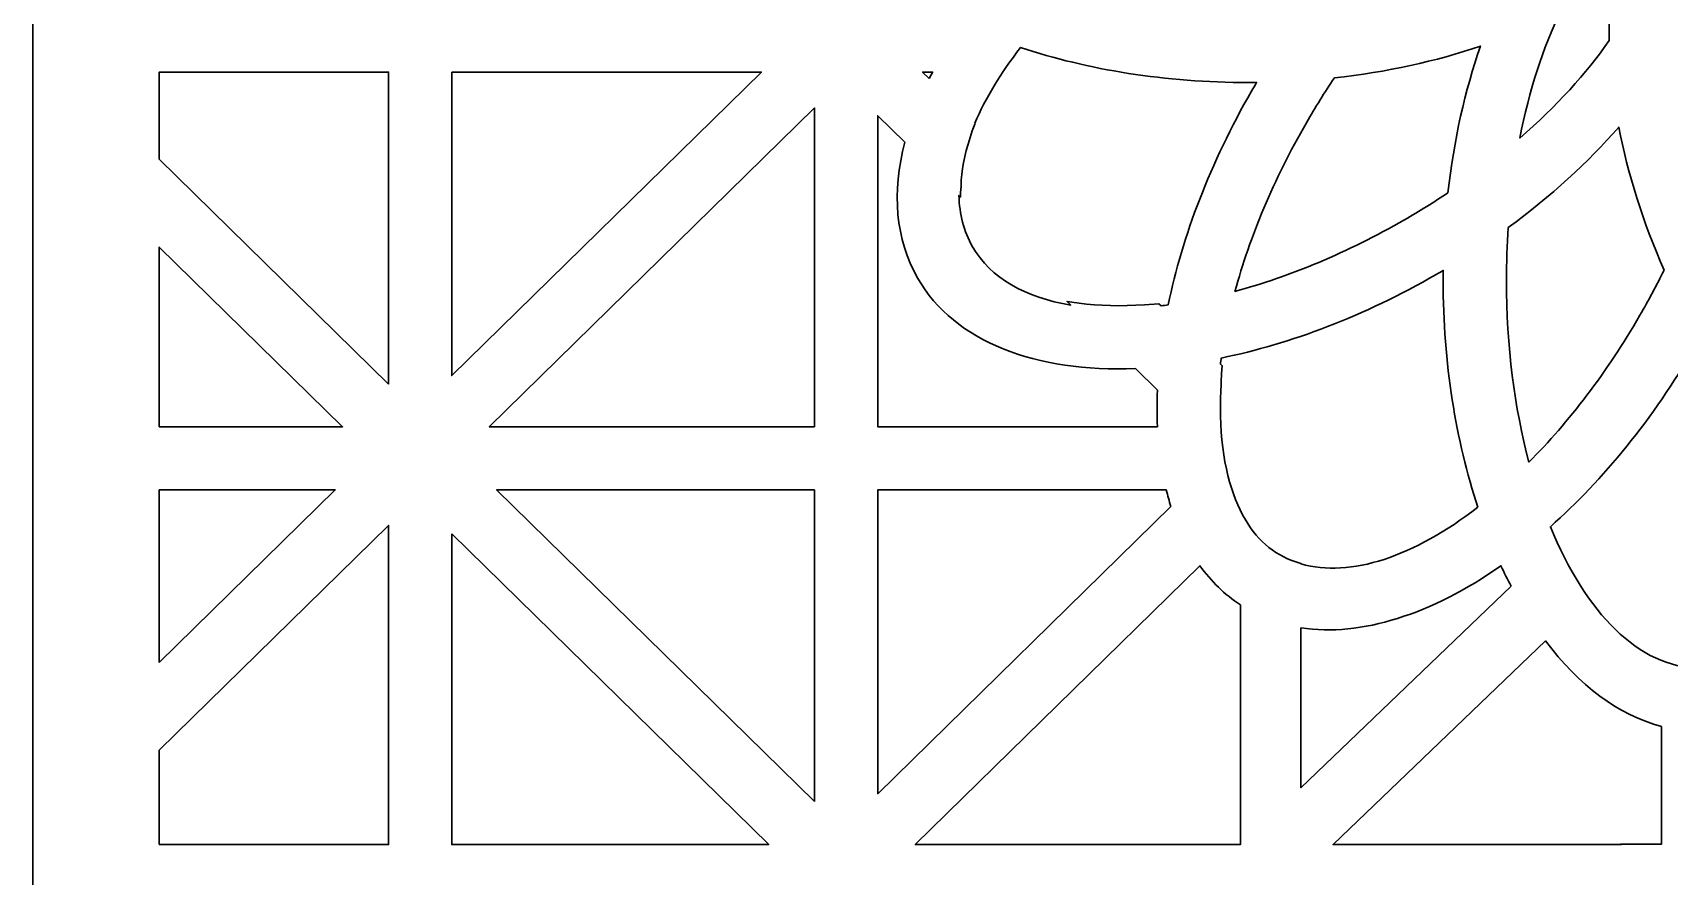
# Model space of a CAD drawing. Header units: centimetres. Extents: x -27 to -22.3, y -9 to 9.
# Drawn here: x -26.999 to -24.695, y -2.951 to -1.763 of the extents above; entities that cross this region are included whole.
import ezdxf

# ---------------------------------------------------------------- set-up
doc = ezdxf.new("R2010")
doc.units = ezdxf.units.CM
doc.header["$MEASUREMENT"] = 0
doc.layers.add('layer 1', color=7, linetype='Continuous')

msp = doc.modelspace()

# ---------------------------------------------------------------- linework, layer by layer
at = {"layer": 'layer 1', "color": 250, "lineweight": 30}
for points, knots in [([(-22.33552, 9.00076), (-22.33552, 9.00076), (-22.33552, 8.81208), (-22.33552, 8.81208), (-22.33552, 8.81208), (-22.33552, 8.81208), (-22.33552, 8.68847), (-22.33552, 8.68847), (-22.33552, 8.68847), (-22.33552, 8.68847), (-22.33552, 7.78426), (-22.33552, 7.78426), (-22.33552, 7.78426), (-22.33552, 7.78426), (-22.33552, 7.66065), (-22.33552, 7.66065), (-22.33552, 7.66065), (-22.33552, 7.66065), (-22.33552, 7.635), (-22.33552, 7.635), (-22.33552, 7.635), (-22.33552, 7.635), (-22.33552, 7.51139), (-22.33552, 7.51139), (-22.33552, 7.51139), (-22.33552, 7.51139), (-22.33552, 6.60718), (-22.33552, 6.60718), (-22.33552, 6.60718), (-22.33552, 6.60718), (-22.33552, 6.48357), (-22.33552, 6.48357), (-22.33552, 6.48357), (-22.33552, 6.48357), (-22.33552, 6.45792), (-22.33552, 6.45792), (-22.33552, 6.45792), (-22.33552, 6.45792), (-22.33552, 6.33431), (-22.33552, 6.33431), (-22.33552, 6.33431), (-22.33552, 6.33431), (-22.33552, 5.4301), (-22.33552, 5.4301), (-22.33552, 5.4301), (-22.33552, 5.4301), (-22.33552, 5.30649), (-22.33552, 5.30649), (-22.33552, 5.30649), (-22.33552, 5.30649), (-22.33552, 5.28084), (-22.33552, 5.28084), (-22.33552, 5.28084), (-22.33552, 5.28084), (-22.33552, 5.15723), (-22.33552, 5.15723), (-22.33552, 5.15723), (-22.33552, 5.15723), (-22.33552, 4.25302), (-22.33552, 4.25302), (-22.33552, 4.25302), (-22.33552, 4.25302), (-22.33552, 4.12941), (-22.33552, 4.12941), (-22.33552, 4.12941), (-22.33552, 4.12941), (-22.33552, 4.10376), (-22.33552, 4.10376), (-22.33552, 4.10376), (-22.33552, 4.10376), (-22.33552, 3.98015), (-22.33552, 3.98015), (-22.33552, 3.98015), (-22.33552, 3.98015), (-22.33552, 3.07594), (-22.33552, 3.07594), (-22.33552, 3.07594), (-22.33552, 3.07594), (-22.33552, 2.95233), (-22.33552, 2.95233), (-22.33552, 2.95233), (-22.33552, 2.95233), (-22.33552, 2.92668), (-22.33552, 2.92668), (-22.33552, 2.92668), (-22.33552, 2.92668), (-22.33552, 2.80307), (-22.33552, 2.80307), (-22.33552, 2.80307), (-22.33552, 2.80307), (-22.33552, 1.89886), (-22.33552, 1.89886), (-22.33552, 1.89886), (-22.33552, 1.89886), (-22.33552, 1.77525), (-22.33552, 1.77525), (-22.33552, 1.77525), (-22.33552, 1.77525), (-22.33552, 1.7496), (-22.33552, 1.7496), (-22.33552, 1.7496), (-22.33552, 1.7496), (-22.33552, 1.62599), (-22.33552, 1.62599), (-22.33552, 1.62599), (-22.33552, 1.62599), (-22.33552, 0.72178), (-22.33552, 0.72178), (-22.33552, 0.72178), (-22.33552, 0.72178), (-22.33552, 0.59817), (-22.33552, 0.59817), (-22.33552, 0.59817), (-22.33552, 0.59817), (-22.33552, 0.57252), (-22.33552, 0.57252), (-22.33552, 0.57252), (-22.33552, 0.57252), (-22.33552, 0.44891), (-22.33552, 0.44891), (-22.33552, 0.44891), (-22.33552, 0.44891), (-22.33552, -0.4553), (-22.33552, -0.4553), (-22.33552, -0.4553), (-22.33552, -0.4553), (-22.33552, -0.57891), (-22.33552, -0.57891), (-22.33552, -0.57891), (-22.33552, -0.57891), (-22.33552, -0.60456), (-22.33552, -0.60456), (-22.33552, -0.60456), (-22.33552, -0.60456), (-22.33552, -0.72817), (-22.33552, -0.72817), (-22.33552, -0.72817), (-22.33552, -0.72817), (-22.33552, -1.63238), (-22.33552, -1.63238), (-22.33552, -1.63238), (-22.33552, -1.63238), (-22.33552, -1.75599), (-22.33552, -1.75599), (-22.33552, -1.75599), (-22.33552, -1.75599), (-22.33552, -1.78164), (-22.33552, -1.78164), (-22.33552, -1.78164), (-22.33552, -1.78164), (-22.33552, -1.90525), (-22.33552, -1.90525), (-22.33552, -1.90525), (-22.33552, -1.90525), (-22.33552, -2.80946), (-22.33552, -2.80946), (-22.33552, -2.80946), (-22.33552, -2.80946), (-22.33552, -2.93307), (-22.33552, -2.93307), (-22.33552, -2.93307), (-22.33552, -2.93307), (-22.33552, -2.95872), (-22.33552, -2.95872), (-22.33552, -2.95872), (-22.33552, -2.95872), (-22.33552, -3.08233), (-22.33552, -3.08233), (-22.33552, -3.08233), (-22.33552, -3.08233), (-22.33552, -3.98654), (-22.33552, -3.98654), (-22.33552, -3.98654), (-22.33552, -3.98654), (-22.33552, -4.11015), (-22.33552, -4.11015), (-22.33552, -4.11015), (-22.33552, -4.11015), (-22.33552, -4.1358), (-22.33552, -4.1358), (-22.33552, -4.1358), (-22.33552, -4.1358), (-22.33552, -4.25941), (-22.33552, -4.25941), (-22.33552, -4.25941), (-22.33552, -4.25941), (-22.33552, -5.16362), (-22.33552, -5.16362), (-22.33552, -5.16362), (-22.33552, -5.16362), (-22.33552, -5.28723), (-22.33552, -5.28723), (-22.33552, -5.28723), (-22.33552, -5.28723), (-22.33552, -5.31288), (-22.33552, -5.31288), (-22.33552, -5.31288), (-22.33552, -5.31288), (-22.33552, -5.43649), (-22.33552, -5.43649), (-22.33552, -5.43649), (-22.33552, -5.43649), (-22.33552, -6.3407), (-22.33552, -6.3407), (-22.33552, -6.3407), (-22.33552, -6.3407), (-22.33552, -6.46431), (-22.33552, -6.46431), (-22.33552, -6.46431), (-22.33552, -6.46431), (-22.33552, -6.48996), (-22.33552, -6.48996), (-22.33552, -6.48996), (-22.33552, -6.48996), (-22.33552, -6.61357), (-22.33552, -6.61357), (-22.33552, -6.61357), (-22.33552, -6.61357), (-22.33552, -7.51778), (-22.33552, -7.51778), (-22.33552, -7.51778), (-22.33552, -7.51778), (-22.33552, -7.64139), (-22.33552, -7.64139), (-22.33552, -7.64139), (-22.33552, -7.64139), (-22.33552, -7.66704), (-22.33552, -7.66704), (-22.33552, -7.66704), (-22.33552, -7.66704), (-22.33552, -7.79065), (-22.33552, -7.79065), (-22.33552, -7.79065), (-22.33552, -7.79065), (-22.33552, -8.69486), (-22.33552, -8.69486), (-22.33552, -8.69486), (-22.33552, -8.69486), (-22.33552, -8.81847), (-22.33552, -8.81847), (-22.33552, -8.81847), (-22.33552, -8.81847), (-22.33552, -9.00022), (-22.33552, -9.00022), (-22.33552, -9.00022), (-22.33552, -9.00022), (-23.22426, -9.00022), (-23.22426, -9.00022), (-23.22426, -9.00022), (-23.22426, -9.00022), (-23.35029, -9.00022), (-23.35029, -9.00022), (-23.35029, -9.00022), (-23.35029, -9.00022), (-23.56871, -9.00022), (-23.56871, -9.00022), (-23.56871, -9.00022), (-23.56871, -9.00022), (-23.69473, -9.00022), (-23.69473, -9.00022), (-23.69473, -9.00022), (-23.69473, -9.00022), (-24.42433, -9.00022), (-24.42433, -9.00022), (-24.42433, -9.00022), (-24.42433, -9.00022), (-24.55035, -9.00022), (-24.55035, -9.00022), (-24.55035, -9.00022), (-24.55035, -9.00022), (-24.76877, -9.00022), (-24.76877, -9.00022), (-24.76877, -9.00022), (-24.76877, -9.00022), (-24.8948, -9.00022), (-24.8948, -9.00022), (-24.8948, -9.00022), (-24.8948, -9.00022), (-25.62439, -9.00022), (-25.62439, -9.00022), (-25.62439, -9.00022), (-25.62439, -9.00022), (-25.75042, -9.00022), (-25.75042, -9.00022), (-25.75042, -9.00022), (-25.75042, -9.00022), (-25.96884, -9.00022), (-25.96884, -9.00022), (-25.96884, -9.00022), (-25.96884, -9.00022), (-26.09487, -9.00022), (-26.09487, -9.00022), (-26.09487, -9.00022), (-26.09487, -9.00022), (-26.99914, -9.00022), (-26.99914, -9.00022), (-26.99914, -9.00022), (-26.99914, -9.00022), (-26.99914, -8.8337), (-26.99914, -8.8337), (-26.99914, -8.8337), (-26.99914, -8.8337), (-26.99914, -8.71009), (-26.99914, -8.71009), (-26.99914, -8.71009), (-26.99914, -8.71009), (-26.99914, -7.77541), (-26.99914, -7.77541), (-26.99914, -7.77541), (-26.99914, -7.77541), (-26.99914, -7.53301), (-26.99914, -7.53301), (-26.99914, -7.53301), (-26.99914, -7.53301), (-26.99914, -6.59833), (-26.99914, -6.59833), (-26.99914, -6.59833), (-26.99914, -6.59833), (-26.99914, -6.35593), (-26.99914, -6.35593), (-26.99914, -6.35593), (-26.99914, -6.35593), (-26.99914, -5.42125), (-26.99914, -5.42125), (-26.99914, -5.42125), (-26.99914, -5.42125), (-26.99914, -5.17885), (-26.99914, -5.17885), (-26.99914, -5.17885), (-26.99914, -5.17885), (-26.99914, -4.24417), (-26.99914, -4.24417), (-26.99914, -4.24417), (-26.99914, -4.24417), (-26.99914, -4.00177), (-26.99914, -4.00177), (-26.99914, -4.00177), (-26.99914, -4.00177), (-26.99914, -3.06709), (-26.99914, -3.06709), (-26.99914, -3.06709), (-26.99914, -3.06709), (-26.99914, -2.82469), (-26.99914, -2.82469), (-26.99914, -2.82469), (-26.99914, -2.82469), (-26.99914, -1.89001), (-26.99914, -1.89001), (-26.99914, -1.89001), (-26.99914, -1.89001), (-26.99914, -1.64761), (-26.99914, -1.64761), (-26.99914, -1.64761), (-26.99914, -1.64761), (-26.99914, -0.71293), (-26.99914, -0.71293), (-26.99914, -0.71293), (-26.99914, -0.71293), (-26.99914, -0.47053), (-26.99914, -0.47053), (-26.99914, -0.47053), (-26.99914, -0.47053), (-26.99914, 0.46415), (-26.99914, 0.46415), (-26.99914, 0.46415), (-26.99914, 0.46415), (-26.99914, 0.70655), (-26.99914, 0.70655), (-26.99914, 0.70655), (-26.99914, 0.70655), (-26.99914, 1.64123), (-26.99914, 1.64123), (-26.99914, 1.64123), (-26.99914, 1.64123), (-26.99914, 1.88363), (-26.99914, 1.88363), (-26.99914, 1.88363), (-26.99914, 1.88363), (-26.99914, 2.81831), (-26.99914, 2.81831), (-26.99914, 2.81831), (-26.99914, 2.81831), (-26.99914, 3.06071), (-26.99914, 3.06071), (-26.99914, 3.06071), (-26.99914, 3.06071), (-26.99914, 3.99539), (-26.99914, 3.99539), (-26.99914, 3.99539), (-26.99914, 3.99539), (-26.99914, 4.23779), (-26.99914, 4.23779), (-26.99914, 4.23779), (-26.99914, 4.23779), (-26.99914, 5.17247), (-26.99914, 5.17247), (-26.99914, 5.17247), (-26.99914, 5.17247), (-26.99914, 5.41487), (-26.99914, 5.41487), (-26.99914, 5.41487), (-26.99914, 5.41487), (-26.99914, 6.34955), (-26.99914, 6.34955), (-26.99914, 6.34955), (-26.99914, 6.34955), (-26.99914, 6.59195), (-26.99914, 6.59195), (-26.99914, 6.59195), (-26.99914, 6.59195), (-26.99914, 7.52663), (-26.99914, 7.52663), (-26.99914, 7.52663), (-26.99914, 7.52663), (-26.99914, 7.76903), (-26.99914, 7.76903), (-26.99914, 7.76903), (-26.99914, 7.76903), (-26.99914, 8.70371), (-26.99914, 8.70371), (-26.99914, 8.70371), (-26.99914, 8.70371), (-26.99914, 8.82732), (-26.99914, 8.82732), (-26.99914, 8.82732), (-26.99914, 8.82732), (-26.99914, 9.00076), (-26.99914, 9.00076), (-26.99914, 9.00076), (-26.99914, 9.00076), (-26.10193, 9.00076), (-26.10193, 9.00076), (-26.10193, 9.00076), (-26.10193, 9.00076), (-25.97591, 9.00076), (-25.97591, 9.00076), (-25.97591, 9.00076), (-25.97591, 9.00076), (-25.74335, 9.00076), (-25.74335, 9.00076), (-25.74335, 9.00076), (-25.74335, 9.00076), (-25.61733, 9.00076), (-25.61733, 9.00076), (-25.61733, 9.00076), (-25.61733, 9.00076), (-24.90187, 9.00076), (-24.90187, 9.00076), (-24.90187, 9.00076), (-24.90187, 9.00076), (-24.77584, 9.00076), (-24.77584, 9.00076), (-24.77584, 9.00076), (-24.77584, 9.00076), (-24.54329, 9.00076), (-24.54329, 9.00076), (-24.54329, 9.00076), (-24.54329, 9.00076), (-24.41726, 9.00076), (-24.41726, 9.00076), (-24.41726, 9.00076), (-24.41726, 9.00076), (-23.7018, 9.00076), (-23.7018, 9.00076), (-23.7018, 9.00076), (-23.7018, 9.00076), (-23.57578, 9.00076), (-23.57578, 9.00076), (-23.57578, 9.00076), (-23.57578, 9.00076), (-23.34322, 9.00076), (-23.34322, 9.00076), (-23.34322, 9.00076), (-23.34322, 9.00076), (-23.21719, 9.00076), (-23.21719, 9.00076), (-23.21719, 9.00076), (-23.21719, 9.00076), (-22.33552, 9.00076), (-22.33552, 9.00076)], [0, 0, 0, 0, 0.0082645, 0.0082645, 0.0082645, 0.0082645, 0.0165289, 0.0165289, 0.0165289, 0.0165289, 0.0247934, 0.0247934, 0.0247934, 0.0247934, 0.0330579, 0.0330579, 0.0330579, 0.0330579, 0.0413223, 0.0413223, 0.0413223, 0.0413223, 0.0495868, 0.0495868, 0.0495868, 0.0495868, 0.0578512, 0.0578512, 0.0578512, 0.0578512, 0.0661157, 0.0661157, 0.0661157, 0.0661157, 0.0743802, 0.0743802, 0.0743802, 0.0743802, 0.0826446, 0.0826446, 0.0826446, 0.0826446, 0.0909091, 0.0909091, 0.0909091, 0.0909091, 0.0991736, 0.0991736, 0.0991736, 0.0991736, 0.107438, 0.107438, 0.107438, 0.107438, 0.1157025, 0.1157025, 0.1157025, 0.1157025, 0.1239669, 0.1239669, 0.1239669, 0.1239669, 0.1322314, 0.1322314, 0.1322314, 0.1322314, 0.1404959, 0.1404959, 0.1404959, 0.1404959, 0.1487603, 0.1487603, 0.1487603, 0.1487603, 0.1570248, 0.1570248, 0.1570248, 0.1570248, 0.1652893, 0.1652893, 0.1652893, 0.1652893, 0.1735537, 0.1735537, 0.1735537, 0.1735537, 0.1818182, 0.1818182, 0.1818182, 0.1818182, 0.1900826, 0.1900826, 0.1900826, 0.1900826, 0.1983471, 0.1983471, 0.1983471, 0.1983471, 0.2066116, 0.2066116, 0.2066116, 0.2066116, 0.214876, 0.214876, 0.214876, 0.214876, 0.2231405, 0.2231405, 0.2231405, 0.2231405, 0.231405, 0.231405, 0.231405, 0.231405, 0.2396694, 0.2396694, 0.2396694, 0.2396694, 0.2479339, 0.2479339, 0.2479339, 0.2479339, 0.2561983, 0.2561983, 0.2561983, 0.2561983, 0.2644628, 0.2644628, 0.2644628, 0.2644628, 0.2727273, 0.2727273, 0.2727273, 0.2727273, 0.2809917, 0.2809917, 0.2809917, 0.2809917, 0.2892562, 0.2892562, 0.2892562, 0.2892562, 0.2975207, 0.2975207, 0.2975207, 0.2975207, 0.3057851, 0.3057851, 0.3057851, 0.3057851, 0.3140496, 0.3140496, 0.3140496, 0.3140496, 0.322314, 0.322314, 0.322314, 0.322314, 0.3305785, 0.3305785, 0.3305785, 0.3305785, 0.338843, 0.338843, 0.338843, 0.338843, 0.3471074, 0.3471074, 0.3471074, 0.3471074, 0.3553719, 0.3553719, 0.3553719, 0.3553719, 0.3636364, 0.3636364, 0.3636364, 0.3636364, 0.3719008, 0.3719008, 0.3719008, 0.3719008, 0.3801653, 0.3801653, 0.3801653, 0.3801653, 0.3884298, 0.3884298, 0.3884298, 0.3884298, 0.3966942, 0.3966942, 0.3966942, 0.3966942, 0.4049587, 0.4049587, 0.4049587, 0.4049587, 0.4132231, 0.4132231, 0.4132231, 0.4132231, 0.4214876, 0.4214876, 0.4214876, 0.4214876, 0.4297521, 0.4297521, 0.4297521, 0.4297521, 0.4380165, 0.4380165, 0.4380165, 0.4380165, 0.446281, 0.446281, 0.446281, 0.446281, 0.4545455, 0.4545455, 0.4545455, 0.4545455, 0.4628099, 0.4628099, 0.4628099, 0.4628099, 0.4710744, 0.4710744, 0.4710744, 0.4710744, 0.4793388, 0.4793388, 0.4793388, 0.4793388, 0.4876033, 0.4876033, 0.4876033, 0.4876033, 0.4958678, 0.4958678, 0.4958678, 0.4958678, 0.5041322, 0.5041322, 0.5041322, 0.5041322, 0.5123967, 0.5123967, 0.5123967, 0.5123967, 0.5206612, 0.5206612, 0.5206612, 0.5206612, 0.5289256, 0.5289256, 0.5289256, 0.5289256, 0.5371901, 0.5371901, 0.5371901, 0.5371901, 0.5454545, 0.5454545, 0.5454545, 0.5454545, 0.553719, 0.553719, 0.553719, 0.553719, 0.5619835, 0.5619835, 0.5619835, 0.5619835, 0.5702479, 0.5702479, 0.5702479, 0.5702479, 0.5785124, 0.5785124, 0.5785124, 0.5785124, 0.5867769, 0.5867769, 0.5867769, 0.5867769, 0.5950413, 0.5950413, 0.5950413, 0.5950413, 0.6033058, 0.6033058, 0.6033058, 0.6033058, 0.6115702, 0.6115702, 0.6115702, 0.6115702, 0.6198347, 0.6198347, 0.6198347, 0.6198347, 0.6280992, 0.6280992, 0.6280992, 0.6280992, 0.6363636, 0.6363636, 0.6363636, 0.6363636, 0.6446281, 0.6446281, 0.6446281, 0.6446281, 0.6528926, 0.6528926, 0.6528926, 0.6528926, 0.661157, 0.661157, 0.661157, 0.661157, 0.6694215, 0.6694215, 0.6694215, 0.6694215, 0.677686, 0.677686, 0.677686, 0.677686, 0.6859504, 0.6859504, 0.6859504, 0.6859504, 0.6942149, 0.6942149, 0.6942149, 0.6942149, 0.7024793, 0.7024793, 0.7024793, 0.7024793, 0.7107438, 0.7107438, 0.7107438, 0.7107438, 0.7190083, 0.7190083, 0.7190083, 0.7190083, 0.7272727, 0.7272727, 0.7272727, 0.7272727, 0.7355372, 0.7355372, 0.7355372, 0.7355372, 0.7438017, 0.7438017, 0.7438017, 0.7438017, 0.7520661, 0.7520661, 0.7520661, 0.7520661, 0.7603306, 0.7603306, 0.7603306, 0.7603306, 0.768595, 0.768595, 0.768595, 0.768595, 0.7768595, 0.7768595, 0.7768595, 0.7768595, 0.785124, 0.785124, 0.785124, 0.785124, 0.7933884, 0.7933884, 0.7933884, 0.7933884, 0.8016529, 0.8016529, 0.8016529, 0.8016529, 0.8099174, 0.8099174, 0.8099174, 0.8099174, 0.8181818, 0.8181818, 0.8181818, 0.8181818, 0.8264463, 0.8264463, 0.8264463, 0.8264463, 0.8347107, 0.8347107, 0.8347107, 0.8347107, 0.8429752, 0.8429752, 0.8429752, 0.8429752, 0.8512397, 0.8512397, 0.8512397, 0.8512397, 0.8595041, 0.8595041, 0.8595041, 0.8595041, 0.8677686, 0.8677686, 0.8677686, 0.8677686, 0.8760331, 0.8760331, 0.8760331, 0.8760331, 0.8842975, 0.8842975, 0.8842975, 0.8842975, 0.892562, 0.892562, 0.892562, 0.892562, 0.9008264, 0.9008264, 0.9008264, 0.9008264, 0.9090909, 0.9090909, 0.9090909, 0.9090909, 0.9173554, 0.9173554, 0.9173554, 0.9173554, 0.9256198, 0.9256198, 0.9256198, 0.9256198, 0.9338843, 0.9338843, 0.9338843, 0.9338843, 0.9421488, 0.9421488, 0.9421488, 0.9421488, 0.9504132, 0.9504132, 0.9504132, 0.9504132, 0.9586777, 0.9586777, 0.9586777, 0.9586777, 0.9669421, 0.9669421, 0.9669421, 0.9669421, 0.9752066, 0.9752066, 0.9752066, 0.9752066, 0.9834711, 0.9834711, 0.9834711, 0.9834711, 1, 1, 1, 1]), ([(-24.77939, -1.7737), (-24.78, -1.74261), (-24.77825, -1.71287), (-24.77411, -1.6849), (-24.77411, -1.6849), (-24.7963, -1.70215), (-24.82112, -1.71824), (-24.84824, -1.73298), (-24.84824, -1.73298), (-24.87264, -1.7839), (-24.89218, -1.84433), (-24.90532, -1.91126), (-24.90532, -1.91126), (-24.85407, -1.86677), (-24.81148, -1.81999), (-24.77939, -1.7737)], [0, 0, 0, 0, 0.2, 0.2, 0.2, 0.2, 0.4, 0.4, 0.4, 0.4, 0.6, 0.6, 0.6, 0.6, 1, 1, 1, 1]), ([(-25.40043, -2.14632), (-25.38043, -2.0495), (-25.34129, -1.94605), (-25.28304, -1.84517), (-25.28304, -1.84517), (-25.28068, -1.84108), (-25.27829, -1.83702), (-25.27589, -1.83298), (-25.27589, -1.83298), (-25.27967, -1.83302), (-25.28346, -1.83304), (-25.28726, -1.83304), (-25.28726, -1.83304), (-25.40438, -1.83304), (-25.51409, -1.81501), (-25.60829, -1.78361), (-25.60829, -1.78361), (-25.63616, -1.81964), (-25.65789, -1.85567), (-25.67263, -1.89042), (-25.67263, -1.89042), (-25.67263, -1.89042), (-25.67236, -1.89069), (-25.67236, -1.89069), (-25.67236, -1.89069), (-25.67236, -1.89069), (-25.67276, -1.89168), (-25.67276, -1.89168), (-25.67276, -1.89168), (-25.67276, -1.89168), (-25.67629, -1.90118), (-25.67629, -1.90118), (-25.67629, -1.90118), (-25.67629, -1.90118), (-25.67946, -1.91051), (-25.67946, -1.91051), (-25.67946, -1.91051), (-25.67946, -1.91051), (-25.68226, -1.91967), (-25.68226, -1.91967), (-25.68226, -1.91967), (-25.68226, -1.91967), (-25.6847, -1.92863), (-25.6847, -1.92863), (-25.6847, -1.92863), (-25.6847, -1.92863), (-25.68679, -1.9374), (-25.68679, -1.9374), (-25.68679, -1.9374), (-25.68679, -1.9374), (-25.68852, -1.94596), (-25.68852, -1.94596), (-25.68852, -1.94596), (-25.68852, -1.94596), (-25.68991, -1.9543), (-25.68991, -1.9543), (-25.68991, -1.9543), (-25.68991, -1.9543), (-25.69097, -1.96242), (-25.69097, -1.96242), (-25.69097, -1.96242), (-25.69097, -1.96242), (-25.6917, -1.9703), (-25.6917, -1.9703), (-25.6917, -1.9703), (-25.6917, -1.9703), (-25.69212, -1.97794), (-25.69212, -1.97794), (-25.69212, -1.97794), (-25.69212, -1.97794), (-25.69216, -1.98088), (-25.69216, -1.98088), (-25.69216, -1.98088), (-25.69216, -1.98088), (-25.69227, -1.98206), (-25.69227, -1.98206), (-25.69227, -1.98206), (-25.69227, -1.98206), (-25.69268, -1.9897), (-25.69268, -1.9897), (-25.69268, -1.9897), (-25.69268, -1.9897), (-25.69274, -1.99431), (-25.69274, -1.99431), (-25.69274, -1.99431), (-25.69274, -1.99431), (-25.695, -1.9921), (-25.695, -1.9921), (-25.695, -1.9921), (-25.69454, -2.01834), (-25.68834, -2.04268), (-25.67585, -2.0643), (-25.67585, -2.0643), (-25.65019, -2.10875), (-25.60131, -2.13595), (-25.53764, -2.14644), (-25.53764, -2.14644), (-25.53764, -2.14644), (-25.54292, -2.14126), (-25.54292, -2.14126), (-25.54292, -2.14126), (-25.54292, -2.14126), (-25.53604, -2.14244), (-25.53604, -2.14244), (-25.53604, -2.14244), (-25.53604, -2.14244), (-25.5258, -2.1439), (-25.5258, -2.1439), (-25.5258, -2.1439), (-25.5258, -2.1439), (-25.51525, -2.14511), (-25.51525, -2.14511), (-25.51525, -2.14511), (-25.51525, -2.14511), (-25.50441, -2.14607), (-25.50441, -2.14607), (-25.50441, -2.14607), (-25.50441, -2.14607), (-25.49328, -2.14676), (-25.49328, -2.14676), (-25.49328, -2.14676), (-25.49328, -2.14676), (-25.48188, -2.1472), (-25.48188, -2.1472), (-25.48188, -2.1472), (-25.48188, -2.1472), (-25.47022, -2.14736), (-25.47022, -2.14736), (-25.47022, -2.14736), (-25.47022, -2.14736), (-25.45831, -2.14725), (-25.45831, -2.14725), (-25.45831, -2.14725), (-25.45831, -2.14725), (-25.44616, -2.14686), (-25.44616, -2.14686), (-25.44616, -2.14686), (-25.44616, -2.14686), (-25.43378, -2.14619), (-25.43378, -2.14619), (-25.43378, -2.14619), (-25.43378, -2.14619), (-25.41344, -2.14465), (-25.41344, -2.14465), (-25.41344, -2.14465), (-25.41344, -2.14465), (-25.41046, -2.14757), (-25.41046, -2.14757), (-25.41046, -2.14757), (-25.40713, -2.14718), (-25.40379, -2.14677), (-25.40043, -2.14632)], [0, 0, 0, 0, 0.025641, 0.025641, 0.025641, 0.025641, 0.0512821, 0.0512821, 0.0512821, 0.0512821, 0.0769231, 0.0769231, 0.0769231, 0.0769231, 0.1025641, 0.1025641, 0.1025641, 0.1025641, 0.1282051, 0.1282051, 0.1282051, 0.1282051, 0.1538462, 0.1538462, 0.1538462, 0.1538462, 0.1794872, 0.1794872, 0.1794872, 0.1794872, 0.2051282, 0.2051282, 0.2051282, 0.2051282, 0.2307692, 0.2307692, 0.2307692, 0.2307692, 0.2564103, 0.2564103, 0.2564103, 0.2564103, 0.2820513, 0.2820513, 0.2820513, 0.2820513, 0.3076923, 0.3076923, 0.3076923, 0.3076923, 0.3333333, 0.3333333, 0.3333333, 0.3333333, 0.3589744, 0.3589744, 0.3589744, 0.3589744, 0.3846154, 0.3846154, 0.3846154, 0.3846154, 0.4102564, 0.4102564, 0.4102564, 0.4102564, 0.4358974, 0.4358974, 0.4358974, 0.4358974, 0.4615385, 0.4615385, 0.4615385, 0.4615385, 0.4871795, 0.4871795, 0.4871795, 0.4871795, 0.5128205, 0.5128205, 0.5128205, 0.5128205, 0.5384615, 0.5384615, 0.5384615, 0.5384615, 0.5641026, 0.5641026, 0.5641026, 0.5641026, 0.5897436, 0.5897436, 0.5897436, 0.5897436, 0.6153846, 0.6153846, 0.6153846, 0.6153846, 0.6410256, 0.6410256, 0.6410256, 0.6410256, 0.6666667, 0.6666667, 0.6666667, 0.6666667, 0.6923077, 0.6923077, 0.6923077, 0.6923077, 0.7179487, 0.7179487, 0.7179487, 0.7179487, 0.7435897, 0.7435897, 0.7435897, 0.7435897, 0.7692308, 0.7692308, 0.7692308, 0.7692308, 0.7948718, 0.7948718, 0.7948718, 0.7948718, 0.8205128, 0.8205128, 0.8205128, 0.8205128, 0.8461538, 0.8461538, 0.8461538, 0.8461538, 0.8717949, 0.8717949, 0.8717949, 0.8717949, 0.8974359, 0.8974359, 0.8974359, 0.8974359, 0.9230769, 0.9230769, 0.9230769, 0.9230769, 0.9487179, 0.9487179, 0.9487179, 0.9487179, 1, 1, 1, 1]), ([(-25.00649, -1.98823), (-24.99817, -1.91396), (-24.98252, -1.84433), (-24.96089, -1.78181), (-24.96089, -1.78181), (-25.02326, -1.80307), (-25.09257, -1.81843), (-25.16645, -1.82651), (-25.16645, -1.82651), (-25.18006, -1.84677), (-25.19324, -1.86785), (-25.20587, -1.88973), (-25.20587, -1.88973), (-25.25211, -1.96982), (-25.28574, -2.05097), (-25.30644, -2.12717), (-25.30644, -2.12717), (-25.22984, -2.10651), (-25.14818, -2.07274), (-25.06761, -2.02622), (-25.06761, -2.02622), (-25.04649, -2.01403), (-25.0261, -2.00133), (-25.00649, -1.98823)], [0, 0, 0, 0, 0.1428571, 0.1428571, 0.1428571, 0.1428571, 0.2857143, 0.2857143, 0.2857143, 0.2857143, 0.4285714, 0.4285714, 0.4285714, 0.4285714, 0.5714286, 0.5714286, 0.5714286, 0.5714286, 0.7142857, 0.7142857, 0.7142857, 0.7142857, 1, 1, 1, 1]), ([(-26.49821, -2.25773), (-26.49821, -2.25773), (-26.49821, -1.81833), (-26.49821, -1.81833), (-26.49821, -1.81833), (-26.49821, -1.81833), (-26.82091, -1.81833), (-26.82091, -1.81833), (-26.82091, -1.81833), (-26.82091, -1.81833), (-26.82091, -1.94121), (-26.82091, -1.94121), (-26.82091, -1.94121), (-26.82091, -1.94121), (-26.49821, -2.25773), (-26.49821, -2.25773)], [0, 0, 0, 0, 0.2, 0.2, 0.2, 0.2, 0.4, 0.4, 0.4, 0.4, 0.6, 0.6, 0.6, 0.6, 1, 1, 1, 1]), ([(-26.4091, -1.81833), (-26.4091, -1.81833), (-26.4091, -2.24595), (-26.4091, -2.24595), (-26.4091, -2.24595), (-26.4091, -2.24595), (-25.97312, -1.81833), (-25.97312, -1.81833), (-25.97312, -1.81833), (-25.97312, -1.81833), (-26.4091, -1.81833), (-26.4091, -1.81833)], [0, 0, 0, 0, 0.25, 0.25, 0.25, 0.25, 0.5, 0.5, 0.5, 0.5, 1, 1, 1, 1]), ([(-25.73685, -1.82743), (-25.73532, -1.8244), (-25.73376, -1.82136), (-25.73215, -1.81833), (-25.73215, -1.81833), (-25.73215, -1.81833), (-25.74614, -1.81833), (-25.74614, -1.81833), (-25.74614, -1.81833), (-25.74614, -1.81833), (-25.73685, -1.82743), (-25.73685, -1.82743)], [0, 0, 0, 0, 0.25, 0.25, 0.25, 0.25, 0.5, 0.5, 0.5, 0.5, 1, 1, 1, 1]), ([(-25.89849, -2.31789), (-25.89849, -2.31789), (-25.89849, -1.86874), (-25.89849, -1.86874), (-25.89849, -1.86874), (-25.89849, -1.86874), (-26.35641, -2.31789), (-26.35641, -2.31789), (-26.35641, -2.31789), (-26.35641, -2.31789), (-25.89849, -2.31789), (-25.89849, -2.31789)], [0, 0, 0, 0, 0.25, 0.25, 0.25, 0.25, 0.5, 0.5, 0.5, 0.5, 1, 1, 1, 1]), ([(-25.4155, -2.31789), (-25.41628, -2.3011), (-25.4163, -2.28383), (-25.41559, -2.26615), (-25.41559, -2.26615), (-25.41559, -2.26615), (-25.44629, -2.23604), (-25.44629, -2.23604), (-25.44629, -2.23604), (-25.58682, -2.24124), (-25.70102, -2.19894), (-25.75303, -2.10886), (-25.75303, -2.10886), (-25.7848, -2.05382), (-25.78952, -1.98759), (-25.77132, -1.91723), (-25.77132, -1.91723), (-25.77132, -1.91723), (-25.80938, -1.87991), (-25.80938, -1.87991), (-25.80938, -1.87991), (-25.80938, -1.87991), (-25.80938, -2.31789), (-25.80938, -2.31789), (-25.80938, -2.31789), (-25.80938, -2.31789), (-25.4155, -2.31789), (-25.4155, -2.31789)], [0, 0, 0, 0, 0.125, 0.125, 0.125, 0.125, 0.25, 0.25, 0.25, 0.25, 0.375, 0.375, 0.375, 0.375, 0.5, 0.5, 0.5, 0.5, 0.625, 0.625, 0.625, 0.625, 0.75, 0.75, 0.75, 0.75, 1, 1, 1, 1]), ([(-24.7023, -2.09741), (-24.73223, -2.02893), (-24.75349, -1.9608), (-24.76602, -1.89585), (-24.76602, -1.89585), (-24.8094, -1.94544), (-24.86175, -1.9934), (-24.9217, -2.03734), (-24.9217, -2.03734), (-24.92335, -2.06168), (-24.92422, -2.08653), (-24.92422, -2.11179), (-24.92422, -2.11179), (-24.92422, -2.20427), (-24.91277, -2.29137), (-24.89259, -2.36771), (-24.89259, -2.36771), (-24.83659, -2.31152), (-24.78276, -2.24145), (-24.73624, -2.16087), (-24.73624, -2.16087), (-24.72404, -2.13975), (-24.71273, -2.11856), (-24.7023, -2.09741)], [0, 0, 0, 0, 0.1428571, 0.1428571, 0.1428571, 0.1428571, 0.2857143, 0.2857143, 0.2857143, 0.2857143, 0.4285714, 0.4285714, 0.4285714, 0.4285714, 0.5714286, 0.5714286, 0.5714286, 0.5714286, 0.7142857, 0.7142857, 0.7142857, 0.7142857, 1, 1, 1, 1]), ([(-26.82091, -2.31789), (-26.82091, -2.31789), (-26.56291, -2.31789), (-26.56291, -2.31789), (-26.56291, -2.31789), (-26.56291, -2.31789), (-26.82091, -2.06483), (-26.82091, -2.06483), (-26.82091, -2.06483), (-26.82091, -2.06483), (-26.82091, -2.31789), (-26.82091, -2.31789)], [0, 0, 0, 0, 0.25, 0.25, 0.25, 0.25, 0.5, 0.5, 0.5, 0.5, 1, 1, 1, 1]), ([(-24.96442, -2.4313), (-24.99551, -2.33744), (-25.01333, -2.22828), (-25.01333, -2.11179), (-25.01333, -2.11179), (-25.01333, -2.10707), (-25.01329, -2.10236), (-25.01323, -2.09766), (-25.01323, -2.09766), (-25.01649, -2.09958), (-25.01976, -2.1015), (-25.02305, -2.1034), (-25.02305, -2.1034), (-25.12448, -2.16196), (-25.2285, -2.2012), (-25.32578, -2.22111), (-25.32578, -2.22111), (-25.32617, -2.22394), (-25.32652, -2.22676), (-25.32687, -2.22957), (-25.32687, -2.22957), (-25.32687, -2.22957), (-25.32433, -2.23205), (-25.32433, -2.23205), (-25.32433, -2.23205), (-25.32433, -2.23205), (-25.32517, -2.2428), (-25.32517, -2.2428), (-25.32517, -2.2428), (-25.32517, -2.2428), (-25.32587, -2.25525), (-25.32587, -2.25525), (-25.32587, -2.25525), (-25.32587, -2.25525), (-25.32603, -2.25982), (-25.32603, -2.25982), (-25.32603, -2.25982), (-25.32603, -2.25982), (-25.32644, -2.26701), (-25.32644, -2.26701), (-25.32644, -2.26701), (-25.32644, -2.26701), (-25.32685, -2.27923), (-25.32685, -2.27923), (-25.32685, -2.27923), (-25.32685, -2.27923), (-25.32699, -2.29121), (-25.32699, -2.29121), (-25.32699, -2.29121), (-25.32699, -2.29121), (-25.32686, -2.30293), (-25.32686, -2.30293), (-25.32686, -2.30293), (-25.32686, -2.30293), (-25.32645, -2.31439), (-25.32645, -2.31439), (-25.32645, -2.31439), (-25.32645, -2.31439), (-25.32577, -2.32558), (-25.32577, -2.32558), (-25.32577, -2.32558), (-25.32577, -2.32558), (-25.32483, -2.33648), (-25.32483, -2.33648), (-25.32483, -2.33648), (-25.32483, -2.33648), (-25.32363, -2.34709), (-25.32363, -2.34709), (-25.32363, -2.34709), (-25.32363, -2.34709), (-25.32219, -2.3574), (-25.32219, -2.3574), (-25.32219, -2.3574), (-25.32219, -2.3574), (-25.3205, -2.36739), (-25.3205, -2.36739), (-25.3205, -2.36739), (-25.3205, -2.36739), (-25.31858, -2.37705), (-25.31858, -2.37705), (-25.31858, -2.37705), (-25.31858, -2.37705), (-25.31643, -2.38637), (-25.31643, -2.38637), (-25.31643, -2.38637), (-25.31643, -2.38637), (-25.31406, -2.39536), (-25.31406, -2.39536), (-25.31406, -2.39536), (-25.31406, -2.39536), (-25.31148, -2.404), (-25.31148, -2.404), (-25.31148, -2.404), (-25.31148, -2.404), (-25.3087, -2.41228), (-25.3087, -2.41228), (-25.3087, -2.41228), (-25.3087, -2.41228), (-25.30574, -2.4202), (-25.30574, -2.4202), (-25.30574, -2.4202), (-25.30574, -2.4202), (-25.3026, -2.42777), (-25.3026, -2.42777), (-25.3026, -2.42777), (-25.3026, -2.42777), (-25.29929, -2.43496), (-25.29929, -2.43496), (-25.29929, -2.43496), (-25.29929, -2.43496), (-25.29582, -2.44178), (-25.29582, -2.44178), (-25.29582, -2.44178), (-25.29582, -2.44178), (-25.29222, -2.44824), (-25.29222, -2.44824), (-25.29222, -2.44824), (-25.29222, -2.44824), (-25.28847, -2.45434), (-25.28847, -2.45434), (-25.28847, -2.45434), (-25.28847, -2.45434), (-25.28459, -2.46009), (-25.28459, -2.46009), (-25.28459, -2.46009), (-25.28459, -2.46009), (-25.28059, -2.4655), (-25.28059, -2.4655), (-25.28059, -2.4655), (-25.28059, -2.4655), (-25.27647, -2.47058), (-25.27647, -2.47058), (-25.27647, -2.47058), (-25.27647, -2.47058), (-25.27224, -2.47533), (-25.27224, -2.47533), (-25.27224, -2.47533), (-25.27224, -2.47533), (-25.26788, -2.47978), (-25.26788, -2.47978), (-25.26788, -2.47978), (-25.26788, -2.47978), (-25.2634, -2.48394), (-25.2634, -2.48394), (-25.2634, -2.48394), (-25.2634, -2.48394), (-25.25878, -2.48782), (-25.25878, -2.48782), (-25.25878, -2.48782), (-25.25878, -2.48782), (-25.25401, -2.49144), (-25.25401, -2.49144), (-25.25401, -2.49144), (-25.25401, -2.49144), (-25.24907, -2.49481), (-25.24907, -2.49481), (-25.24907, -2.49481), (-25.24907, -2.49481), (-25.24393, -2.49795), (-25.24393, -2.49795), (-25.24393, -2.49795), (-25.24393, -2.49795), (-25.23868, -2.50081), (-25.23868, -2.50081), (-25.23868, -2.50081), (-25.23868, -2.50081), (-25.2333, -2.5034), (-25.2333, -2.5034), (-25.2333, -2.5034), (-25.2333, -2.5034), (-25.2278, -2.50571), (-25.2278, -2.50571), (-25.2278, -2.50571), (-25.2278, -2.50571), (-25.22215, -2.50777), (-25.22215, -2.50777), (-25.22215, -2.50777), (-25.22215, -2.50777), (-25.21633, -2.50957), (-25.21633, -2.50957), (-25.21633, -2.50957), (-25.21633, -2.50957), (-25.21352, -2.5103), (-25.21352, -2.5103), (-25.21352, -2.5103), (-25.21352, -2.5103), (-25.21352, -2.51095), (-25.21352, -2.51095), (-25.21352, -2.51095), (-25.14385, -2.53136), (-25.05413, -2.50037), (-24.96442, -2.4313)], [0, 0, 0, 0, 0.0204082, 0.0204082, 0.0204082, 0.0204082, 0.0408163, 0.0408163, 0.0408163, 0.0408163, 0.0612245, 0.0612245, 0.0612245, 0.0612245, 0.0816327, 0.0816327, 0.0816327, 0.0816327, 0.1020408, 0.1020408, 0.1020408, 0.1020408, 0.122449, 0.122449, 0.122449, 0.122449, 0.1428571, 0.1428571, 0.1428571, 0.1428571, 0.1632653, 0.1632653, 0.1632653, 0.1632653, 0.1836735, 0.1836735, 0.1836735, 0.1836735, 0.2040816, 0.2040816, 0.2040816, 0.2040816, 0.2244898, 0.2244898, 0.2244898, 0.2244898, 0.244898, 0.244898, 0.244898, 0.244898, 0.2653061, 0.2653061, 0.2653061, 0.2653061, 0.2857143, 0.2857143, 0.2857143, 0.2857143, 0.3061224, 0.3061224, 0.3061224, 0.3061224, 0.3265306, 0.3265306, 0.3265306, 0.3265306, 0.3469388, 0.3469388, 0.3469388, 0.3469388, 0.3673469, 0.3673469, 0.3673469, 0.3673469, 0.3877551, 0.3877551, 0.3877551, 0.3877551, 0.4081633, 0.4081633, 0.4081633, 0.4081633, 0.4285714, 0.4285714, 0.4285714, 0.4285714, 0.4489796, 0.4489796, 0.4489796, 0.4489796, 0.4693878, 0.4693878, 0.4693878, 0.4693878, 0.4897959, 0.4897959, 0.4897959, 0.4897959, 0.5102041, 0.5102041, 0.5102041, 0.5102041, 0.5306122, 0.5306122, 0.5306122, 0.5306122, 0.5510204, 0.5510204, 0.5510204, 0.5510204, 0.5714286, 0.5714286, 0.5714286, 0.5714286, 0.5918367, 0.5918367, 0.5918367, 0.5918367, 0.6122449, 0.6122449, 0.6122449, 0.6122449, 0.6326531, 0.6326531, 0.6326531, 0.6326531, 0.6530612, 0.6530612, 0.6530612, 0.6530612, 0.6734694, 0.6734694, 0.6734694, 0.6734694, 0.6938776, 0.6938776, 0.6938776, 0.6938776, 0.7142857, 0.7142857, 0.7142857, 0.7142857, 0.7346939, 0.7346939, 0.7346939, 0.7346939, 0.755102, 0.755102, 0.755102, 0.755102, 0.7755102, 0.7755102, 0.7755102, 0.7755102, 0.7959184, 0.7959184, 0.7959184, 0.7959184, 0.8163265, 0.8163265, 0.8163265, 0.8163265, 0.8367347, 0.8367347, 0.8367347, 0.8367347, 0.8571429, 0.8571429, 0.8571429, 0.8571429, 0.877551, 0.877551, 0.877551, 0.877551, 0.8979592, 0.8979592, 0.8979592, 0.8979592, 0.9183673, 0.9183673, 0.9183673, 0.9183673, 0.9387755, 0.9387755, 0.9387755, 0.9387755, 0.9591837, 0.9591837, 0.9591837, 0.9591837, 1, 1, 1, 1]), ([(-24.44434, -2.46008), (-24.51819, -2.39434), (-24.5882, -2.30872), (-24.64645, -2.20784), (-24.64645, -2.20784), (-24.64881, -2.20375), (-24.65113, -2.19965), (-24.65343, -2.19555), (-24.65343, -2.19555), (-24.65529, -2.19884), (-24.65716, -2.20213), (-24.65906, -2.20542), (-24.65906, -2.20542), (-24.71762, -2.30686), (-24.78809, -2.39285), (-24.86238, -2.45874), (-24.86238, -2.45874), (-24.81265, -2.58016), (-24.73735, -2.65759), (-24.65308, -2.65759), (-24.65308, -2.65759), (-24.64638, -2.65759), (-24.63974, -2.65709), (-24.63316, -2.65613), (-24.63316, -2.65613), (-24.63316, -2.65613), (-24.62788, -2.65496), (-24.62788, -2.65496), (-24.62788, -2.65496), (-24.62788, -2.65496), (-24.62178, -2.6533), (-24.62178, -2.6533), (-24.62178, -2.6533), (-24.62178, -2.6533), (-24.61562, -2.65131), (-24.61562, -2.65131), (-24.61562, -2.65131), (-24.61562, -2.65131), (-24.61475, -2.65098), (-24.61475, -2.65098), (-24.61475, -2.65098), (-24.61475, -2.65098), (-24.61475, -2.65217), (-24.61475, -2.65217), (-24.61475, -2.65217), (-24.57625, -2.6412), (-24.54036, -2.61394), (-24.50883, -2.57398), (-24.50883, -2.57398), (-24.50883, -2.57398), (-24.51265, -2.57031), (-24.51265, -2.57031), (-24.51265, -2.57031), (-24.51265, -2.57031), (-24.51125, -2.56857), (-24.51125, -2.56857), (-24.51125, -2.56857), (-24.51125, -2.56857), (-24.50479, -2.56004), (-24.50479, -2.56004), (-24.50479, -2.56004), (-24.50479, -2.56004), (-24.49841, -2.55113), (-24.49841, -2.55113), (-24.49841, -2.55113), (-24.49841, -2.55113), (-24.49211, -2.54184), (-24.49211, -2.54184), (-24.49211, -2.54184), (-24.49211, -2.54184), (-24.48591, -2.53219), (-24.48591, -2.53219), (-24.48591, -2.53219), (-24.48591, -2.53219), (-24.47981, -2.52217), (-24.47981, -2.52217), (-24.47981, -2.52217), (-24.47981, -2.52217), (-24.47909, -2.52092), (-24.47909, -2.52092), (-24.47909, -2.52092), (-24.47909, -2.52092), (-24.47364, -2.52092), (-24.47364, -2.52092), (-24.47364, -2.52092), (-24.46311, -2.50219), (-24.45331, -2.48186), (-24.44434, -2.46008)], [0, 0, 0, 0, 0.0434783, 0.0434783, 0.0434783, 0.0434783, 0.0869565, 0.0869565, 0.0869565, 0.0869565, 0.1304348, 0.1304348, 0.1304348, 0.1304348, 0.173913, 0.173913, 0.173913, 0.173913, 0.2173913, 0.2173913, 0.2173913, 0.2173913, 0.2608696, 0.2608696, 0.2608696, 0.2608696, 0.3043478, 0.3043478, 0.3043478, 0.3043478, 0.3478261, 0.3478261, 0.3478261, 0.3478261, 0.3913043, 0.3913043, 0.3913043, 0.3913043, 0.4347826, 0.4347826, 0.4347826, 0.4347826, 0.4782609, 0.4782609, 0.4782609, 0.4782609, 0.5217391, 0.5217391, 0.5217391, 0.5217391, 0.5652174, 0.5652174, 0.5652174, 0.5652174, 0.6086957, 0.6086957, 0.6086957, 0.6086957, 0.6521739, 0.6521739, 0.6521739, 0.6521739, 0.6956522, 0.6956522, 0.6956522, 0.6956522, 0.7391304, 0.7391304, 0.7391304, 0.7391304, 0.7826087, 0.7826087, 0.7826087, 0.7826087, 0.826087, 0.826087, 0.826087, 0.826087, 0.8695652, 0.8695652, 0.8695652, 0.8695652, 0.9130435, 0.9130435, 0.9130435, 0.9130435, 1, 1, 1, 1]), ([(-26.82091, -2.64988), (-26.82091, -2.64988), (-26.57329, -2.407), (-26.57329, -2.407), (-26.57329, -2.407), (-26.57329, -2.407), (-26.82091, -2.407), (-26.82091, -2.407), (-26.82091, -2.407), (-26.82091, -2.407), (-26.82091, -2.64988), (-26.82091, -2.64988)], [0, 0, 0, 0, 0.25, 0.25, 0.25, 0.25, 0.5, 0.5, 0.5, 0.5, 1, 1, 1, 1]), ([(-25.89849, -2.84597), (-25.89849, -2.84597), (-25.89849, -2.407), (-25.89849, -2.407), (-25.89849, -2.407), (-25.89849, -2.407), (-26.34603, -2.407), (-26.34603, -2.407), (-26.34603, -2.407), (-26.34603, -2.407), (-25.89849, -2.84597), (-25.89849, -2.84597)], [0, 0, 0, 0, 0.25, 0.25, 0.25, 0.25, 0.5, 0.5, 0.5, 0.5, 1, 1, 1, 1]), ([(-25.39671, -2.43004), (-25.39907, -2.42254), (-25.4012, -2.41486), (-25.40313, -2.407), (-25.40313, -2.407), (-25.40313, -2.407), (-25.80938, -2.407), (-25.80938, -2.407), (-25.80938, -2.407), (-25.80938, -2.407), (-25.80938, -2.8348), (-25.80938, -2.8348), (-25.80938, -2.8348), (-25.80938, -2.8348), (-25.39671, -2.43004), (-25.39671, -2.43004)], [0, 0, 0, 0, 0.2, 0.2, 0.2, 0.2, 0.4, 0.4, 0.4, 0.4, 0.6, 0.6, 0.6, 0.6, 1, 1, 1, 1]), ([(-26.82091, -2.90656), (-26.82091, -2.90656), (-26.49821, -2.90656), (-26.49821, -2.90656), (-26.49821, -2.90656), (-26.49821, -2.90656), (-26.49821, -2.45697), (-26.49821, -2.45697), (-26.49821, -2.45697), (-26.49821, -2.45697), (-26.82091, -2.77349), (-26.82091, -2.77349), (-26.82091, -2.77349), (-26.82091, -2.77349), (-26.82091, -2.90656), (-26.82091, -2.90656)], [0, 0, 0, 0, 0.2, 0.2, 0.2, 0.2, 0.4, 0.4, 0.4, 0.4, 0.6, 0.6, 0.6, 0.6, 1, 1, 1, 1]), ([(-26.4091, -2.46875), (-26.4091, -2.46875), (-26.4091, -2.90656), (-26.4091, -2.90656), (-26.4091, -2.90656), (-26.4091, -2.90656), (-25.96274, -2.90656), (-25.96274, -2.90656), (-25.96274, -2.90656), (-25.96274, -2.90656), (-26.4091, -2.46875), (-26.4091, -2.46875)], [0, 0, 0, 0, 0.25, 0.25, 0.25, 0.25, 0.5, 0.5, 0.5, 0.5, 1, 1, 1, 1]), ([(-25.29877, -2.5688), (-25.32096, -2.55421), (-25.34, -2.53561), (-25.35589, -2.5136), (-25.35589, -2.5136), (-25.35589, -2.5136), (-25.75652, -2.90656), (-25.75652, -2.90656), (-25.75652, -2.90656), (-25.75652, -2.90656), (-25.29877, -2.90656), (-25.29877, -2.90656), (-25.29877, -2.90656), (-25.29877, -2.90656), (-25.29877, -2.5688), (-25.29877, -2.5688)], [0, 0, 0, 0, 0.2, 0.2, 0.2, 0.2, 0.4, 0.4, 0.4, 0.4, 0.6, 0.6, 0.6, 0.6, 1, 1, 1, 1]), ([(-24.91778, -2.54237), (-24.92264, -2.53309), (-24.92735, -2.52356), (-24.9319, -2.51378), (-24.9319, -2.51378), (-25.02922, -2.58178), (-25.12875, -2.61424), (-25.21352, -2.6012), (-25.21352, -2.6012), (-25.21352, -2.6012), (-25.21352, -2.82648), (-25.21352, -2.82648), (-25.21352, -2.82648), (-25.21352, -2.82648), (-24.91778, -2.54237), (-24.91778, -2.54237)], [0, 0, 0, 0, 0.2, 0.2, 0.2, 0.2, 0.4, 0.4, 0.4, 0.4, 0.6, 0.6, 0.6, 0.6, 1, 1, 1, 1]), ([(-24.70573, -2.73995), (-24.76654, -2.72425), (-24.82242, -2.68176), (-24.86938, -2.61949), (-24.86938, -2.61949), (-24.86938, -2.61949), (-25.1682, -2.90656), (-25.1682, -2.90656), (-25.1682, -2.90656), (-25.1682, -2.90656), (-24.76267, -2.90656), (-24.76267, -2.90656), (-24.76267, -2.90656), (-24.76267, -2.90656), (-24.76343, -2.90582), (-24.76343, -2.90582), (-24.76343, -2.90582), (-24.76343, -2.90582), (-24.70573, -2.90582), (-24.70573, -2.90582), (-24.70573, -2.90582), (-24.70573, -2.90582), (-24.70573, -2.73995), (-24.70573, -2.73995)], [0, 0, 0, 0, 0.1428571, 0.1428571, 0.1428571, 0.1428571, 0.2857143, 0.2857143, 0.2857143, 0.2857143, 0.4285714, 0.4285714, 0.4285714, 0.4285714, 0.5714286, 0.5714286, 0.5714286, 0.5714286, 0.7142857, 0.7142857, 0.7142857, 0.7142857, 1, 1, 1, 1])]:
    msp.add_open_spline(points, degree=3, knots=knots, dxfattribs=at)

doc.saveas('drawing.dxf')
